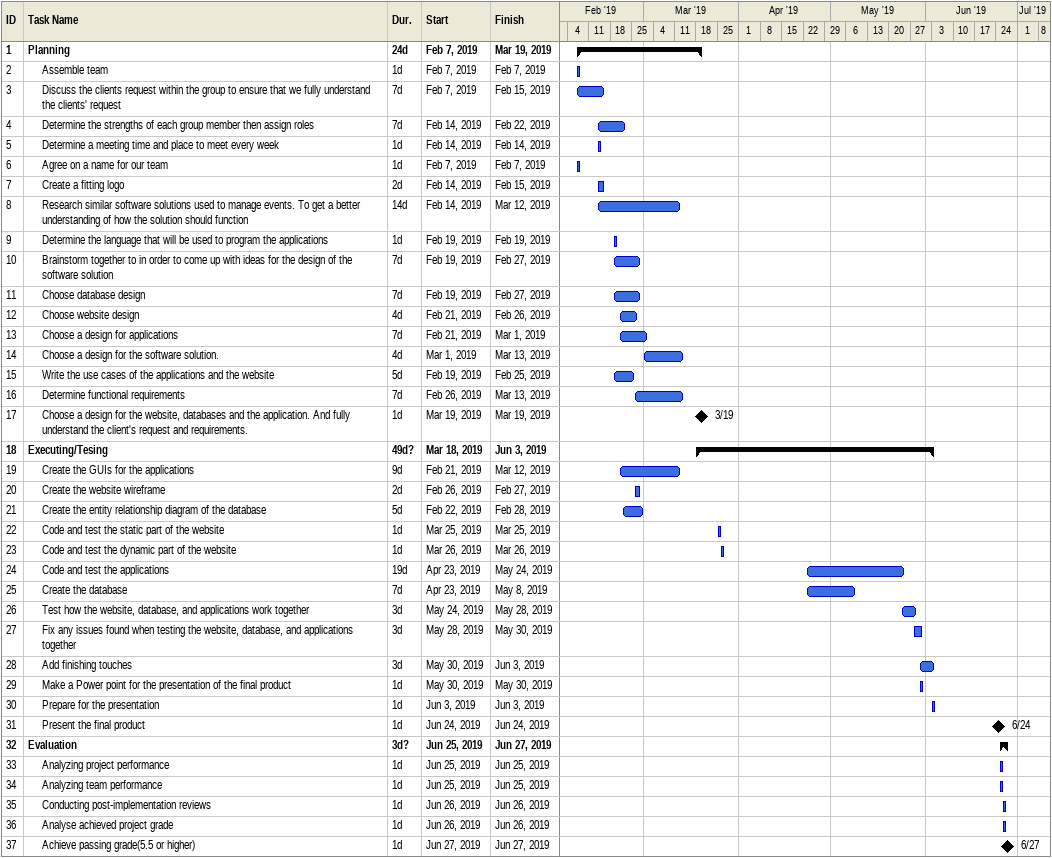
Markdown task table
| ID | Level | Task | Duration | Start | Finish |
|---|---|---|---|---|---|
| 1 | 1 | **Planning** | 24d | 2019-02-07 | 2019-03-19 |
| 2 | 2 | Assemble team | 1d | 2019-02-07 | 2019-02-07 |
| 3 | 2 | Discuss the clients request within the group to ensure that we fully understand the clients' request | 7d | 2019-02-07 | 2019-02-15 |
| 4 | 2 | Determine the strengths of each group member then assign roles | 7d | 2019-02-14 | 2019-02-22 |
| 5 | 2 | Determine a meeting time and place to meet every week | 1d | 2019-02-14 | 2019-02-14 |
| 6 | 2 | Agree on a name for our team | 1d | 2019-02-07 | 2019-02-07 |
| 7 | 2 | Create a fitting logo | 2d | 2019-02-14 | 2019-02-15 |
| 8 | 2 | Research similar software solutions used to manage events. To get a better understanding of how the solution should function | 14d | 2019-02-14 | 2019-03-12 |
| 9 | 2 | Determine the language that will be used to program the applications | 1d | 2019-02-19 | 2019-02-19 |
| 10 | 2 | Brainstorm together to in order to come up with ideas for the design of the software solution | 7d | 2019-02-19 | 2019-02-27 |
| 11 | 2 | Choose database design | 7d | 2019-02-19 | 2019-02-27 |
| 12 | 2 | Choose website design | 4d | 2019-02-21 | 2019-02-26 |
| 13 | 2 | Choose a design for applications | 7d | 2019-02-21 | 2019-03-01 |
| 14 | 2 | Choose a design for the software solution. | 4d | 2019-03-01 | 2019-03-13 |
| 15 | 2 | Write the use cases of the applications and the website | 5d | 2019-02-19 | 2019-02-25 |
| 16 | 2 | Determine functional requirements | 7d | 2019-02-26 | 2019-03-13 |
| 17 | 2 | Choose a design for the website, databases and the application. And fully understand the client's request and requirements. | 1d | 2019-03-19 | 2019-03-19 |
| 18 | 1 | **Executing/Tesing** | 49d? | 2019-03-18 | 2019-06-03 |
| 19 | 2 | Create the GUIs for the applications | 9d | 2019-02-21 | 2019-03-12 |
| 20 | 2 | Create the website wireframe | 2d | 2019-02-26 | 2019-02-27 |
| 21 | 2 | Create the entity relationship diagram of the database | 5d | 2019-02-22 | 2019-02-28 |
| 22 | 2 | Code and test the static part of the website | 1d | 2019-03-25 | 2019-03-25 |
| 23 | 2 | Code and test the dynamic part of the website | 1d | 2019-03-26 | 2019-03-26 |
| 24 | 2 | Code and test the applications | 19d | 2019-04-23 | 2019-05-24 |
| 25 | 2 | Create the database | 7d | 2019-04-23 | 2019-05-08 |
| 26 | 2 | Test how the website, database, and applications work together | 3d | 2019-05-24 | 2019-05-28 |
| 27 | 2 | Fix any issues found when testing the website, database, and applications together | 3d | 2019-05-28 | 2019-05-30 |
| 28 | 2 | Add finishing touches | 3d | 2019-05-30 | 2019-06-03 |
| 29 | 2 | Make a Power point for the presentation of the final product | 1d | 2019-05-30 | 2019-05-30 |
| 30 | 2 | Prepare for the presentation | 1d | 2019-06-03 | 2019-06-03 |
| 31 | 2 | Present the final product | 1d | 2019-06-24 | 2019-06-24 |
| 32 | 1 | **Evaluation** | 3d? | 2019-06-25 | 2019-06-27 |
| 33 | 2 | Analyzing project performance | 1d | 2019-06-25 | 2019-06-25 |
| 34 | 2 | Analyzing team performance | 1d | 2019-06-25 | 2019-06-25 |
| 35 | 2 | Conducting post-implementation reviews | 1d | 2019-06-26 | 2019-06-26 |
| 36 | 2 | Analyse achieved project grade | 1d | 2019-06-26 | 2019-06-26 |
| 37 | 2 | Achieve passing grade(5.5 or higher) | 1d | 2019-06-27 | 2019-06-27 |
